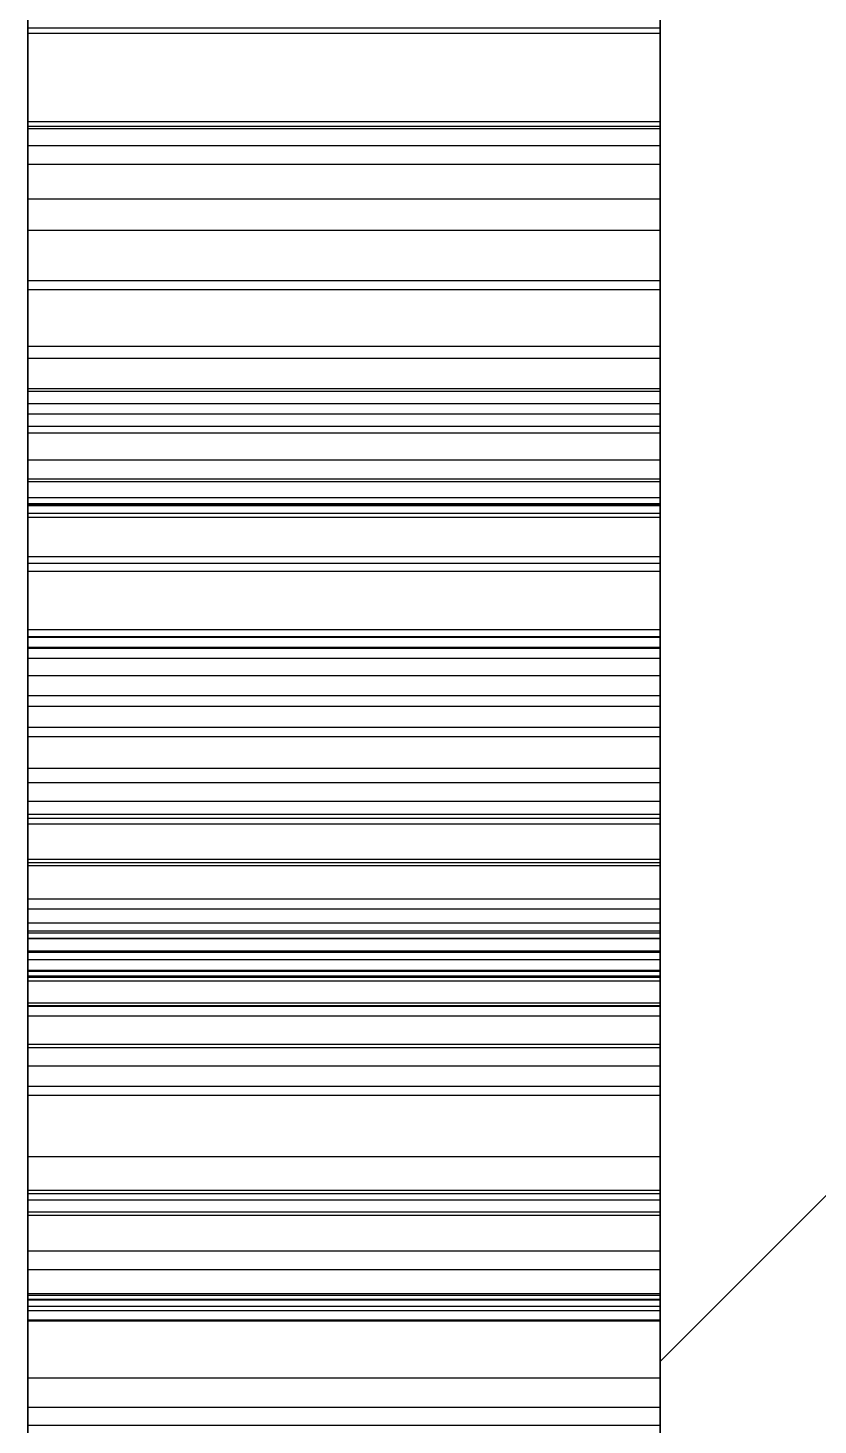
# Paper-space layout 'Sheet2' of a CAD drawing. Header units: inches. Extents: x 0 to 16.3, y 0 to 11.5.
# Drawn here: x 8.9881 to 9.0506, y 3.9066 to 4.0171 of the extents above; entities that cross this region are included whole.
import ezdxf

# ---------------------------------------------------------------- set-up
doc = ezdxf.new("R2010")
doc.units = ezdxf.units.IN
doc.header["$MEASUREMENT"] = 0

psp = doc.layouts.new('Sheet2')

# ---------------------------------------------------------------- hatches: boundary and pattern name
at = {"linetype": 'Continuous', "lineweight": 18}
h = psp.add_hatch(dxfattribs=at)
h.set_pattern_fill('ANSI37', style=0)
h.paths.add_polyline_path([(8.988115, 6.181738), (8.988115, 6.145687), (9.038115, 6.145687), (9.038115, 6.070441), (8.988115, 6.070441), (8.988115, 5.781686), (9.038115, 5.781686), (9.038115, 5.579602), (8.988115, 5.579602), (8.988115, 5.523916), (9.038115, 5.523916), (9.038115, 5.413135), (8.988115, 5.413135), (8.988115, 5.19123), (9.038115, 5.19123), (9.038115, 5.071256), (8.988115, 5.071256), (8.988115, 4.604018), (9.038115, 4.604018), (9.038115, 4.54357), (8.988115, 4.54357), (8.988115, 4.501985), (9.038115, 4.501985), (9.038115, 3.8099), (9.104781, 3.827764), (9.104781, 4.8099), (9.238115, 4.8099), (9.238115, 5.382744), (9.213115, 5.382744), (9.213115, 5.430423), (9.238115, 5.430423), (9.238115, 6.97594), (9.038115, 6.97594), (9.038115, 6.820515), (8.988115, 6.820515), (8.988115, 6.779338), (9.038115, 6.779338), (9.038115, 6.749621), (8.988115, 6.749621), (8.988115, 6.738777), (9.038115, 6.738777), (9.038115, 6.625274), (8.988115, 6.625274), (8.988115, 6.409985), (9.038115, 6.409985), (9.038115, 6.181738)], flags=0)

# ---------------------------------------------------------------- linework, layer by layer
at = {"color": 7, "linetype": 'Continuous', "lineweight": 25}
for p, q in [((9.038115, 6.97594), (9.038115, 3.8099)), ((9.038115, 3.8099), (9.038115, 4.501985)), ((8.988115, 4.00359), (8.988115, 4.030076)), ((9.038115, 4.00359), (9.038115, 4.030076)), ((8.988115, 4.017111), (9.038115, 4.017111)), ((8.988115, 3.967258), (8.988115, 4.017111)), ((8.988115, 4.016685), (9.038115, 4.016685)), ((9.038115, 3.967258), (9.038115, 4.017111)), ((9.038115, 4.009688), (8.988115, 4.009688)), ((8.988115, 4.009343), (9.038115, 4.009343)), ((8.988115, 4.009142), (9.038115, 4.009142)), ((9.038115, 4.007771), (8.988115, 4.007771)), ((8.988115, 4.006335), (9.038115, 4.006335)), ((8.988115, 4.00359), (9.038115, 4.00359)), ((8.988115, 4.001117), (9.038115, 4.001117)), ((8.988115, 3.997121), (9.038115, 3.997121)), ((8.988115, 3.996404), (8.988115, 3.988577)), ((8.988115, 3.996404), (9.038115, 3.996404)), ((8.988115, 3.988379), (8.988115, 3.996404)), ((9.038115, 3.996404), (9.038115, 3.988577)), ((9.038115, 3.988379), (9.038115, 3.996404)), ((8.988115, 3.991935), (8.988115, 3.985073)), ((8.988115, 3.991935), (9.038115, 3.991935)), ((9.038115, 3.991935), (9.038115, 3.985073)), ((8.988115, 3.990995), (9.038115, 3.990995)), ((8.988115, 3.988577), (9.038115, 3.988577)), ((8.988115, 3.987386), (8.988115, 3.988379)), ((8.988115, 3.988379), (9.038115, 3.988379)), ((8.988115, 3.987386), (9.038115, 3.987386)), ((9.038115, 3.987386), (9.038115, 3.988379)), ((8.988115, 3.986569), (9.038115, 3.986569)), ((8.988115, 3.986569), (8.988115, 3.958552)), ((9.038115, 3.986569), (9.038115, 3.958552)), ((8.988115, 3.985612), (9.038115, 3.985612)), ((8.988115, 3.985073), (9.038115, 3.985073)), ((8.988115, 3.982944), (9.038115, 3.982944)), ((8.988115, 3.981437), (9.038115, 3.981437)), ((8.988115, 3.945082), (8.988115, 3.981437)), ((9.038115, 3.981207), (8.988115, 3.981207)), ((9.038115, 3.945082), (9.038115, 3.981437)), ((8.988115, 3.979957), (9.038115, 3.979957)), ((8.988115, 3.979487), (9.038115, 3.979487)), ((9.038115, 3.979352), (8.988115, 3.979352)), ((8.988115, 3.979333), (9.038115, 3.979333)), ((8.988115, 3.978717), (9.038115, 3.978717)), ((8.988115, 3.978403), (9.038115, 3.978403)), ((8.988115, 3.975283), (8.988115, 3.936433)), ((8.988115, 3.975283), (9.038115, 3.975283)), ((9.038115, 3.975283), (9.038115, 3.936433)), ((8.988115, 3.974767), (9.038115, 3.974767)), ((8.988115, 3.92344), (8.988115, 3.974767)), ((8.988115, 3.97412), (9.038115, 3.97412)), ((9.038115, 3.92344), (9.038115, 3.974767)), ((8.988115, 3.969521), (9.038115, 3.969521)), ((9.038115, 3.968942), (8.988115, 3.968942)), ((8.988115, 3.968897), (9.038115, 3.968897)), ((8.988115, 3.968103), (9.038115, 3.968103)), ((8.988115, 3.968047), (9.038115, 3.968047)), ((8.988115, 3.967258), (9.038115, 3.967258)), ((8.988115, 3.965863), (9.038115, 3.965863)), ((8.988115, 3.96428), (8.988115, 3.961785)), ((8.988115, 3.96428), (9.038115, 3.96428)), ((8.988115, 3.955943), (8.988115, 3.96428)), ((9.038115, 3.96428), (9.038115, 3.961785)), ((9.038115, 3.955943), (9.038115, 3.96428)), ((8.988115, 3.96346), (8.988115, 3.95742)), ((8.988115, 3.954896), (8.988115, 3.96346)), ((8.988115, 3.96346), (9.038115, 3.96346)), ((9.038115, 3.96346), (9.038115, 3.95742)), ((9.038115, 3.954896), (9.038115, 3.96346)), ((8.988115, 3.961785), (9.038115, 3.961785)), ((8.988115, 3.961048), (9.038115, 3.961048)), ((8.988115, 3.958552), (9.038115, 3.958552)), ((8.988115, 3.95742), (9.038115, 3.95742)), ((8.988115, 3.95742), (8.988115, 3.882755)), ((9.038115, 3.95742), (9.038115, 3.882755)), ((8.988115, 3.936717), (8.988115, 3.955943)), ((8.988115, 3.955943), (9.038115, 3.955943)), ((9.038115, 3.936717), (9.038115, 3.955943)), ((8.988115, 3.954131), (8.988115, 3.954896)), ((8.988115, 3.954896), (9.038115, 3.954896)), ((8.988115, 3.954577), (9.038115, 3.954577)), ((8.988115, 3.954131), (9.038115, 3.954131)), ((9.038115, 3.954131), (9.038115, 3.954896)), ((9.038115, 3.951316), (8.988115, 3.951316)), ((8.988115, 3.951089), (9.038115, 3.951089)), ((8.988115, 3.950853), (9.038115, 3.950853)), ((8.988115, 3.948196), (9.038115, 3.948196)), ((8.988115, 3.947408), (8.988115, 3.945054)), ((8.988115, 3.947408), (9.038115, 3.947408)), ((9.038115, 3.947408), (9.038115, 3.945054)), ((8.988115, 3.946316), (8.988115, 3.945522)), ((8.988115, 3.939709), (8.988115, 3.946316)), ((8.988115, 3.946316), (9.038115, 3.946316)), ((8.988115, 3.945672), (9.038115, 3.945672)), ((8.988115, 3.945672), (8.988115, 3.916833)), ((8.988115, 3.945522), (9.038115, 3.945522)), ((8.988115, 3.945522), (8.988115, 3.914896)), ((9.038115, 3.946316), (9.038115, 3.945522)), ((9.038115, 3.939709), (9.038115, 3.946316)), ((9.038115, 3.945672), (9.038115, 3.916833)), ((9.038115, 3.945522), (9.038115, 3.914896)), ((8.988115, 3.945082), (9.038115, 3.945082)), ((8.988115, 3.945054), (8.988115, 3.936717)), ((8.988115, 3.945054), (9.038115, 3.945054)), ((9.038115, 3.945054), (9.038115, 3.936717)), ((8.988115, 3.944085), (9.038115, 3.944085)), ((8.988115, 3.943971), (9.038115, 3.943971)), ((8.988115, 3.906567), (8.988115, 3.943971)), ((8.988115, 3.943404), (9.038115, 3.943404)), ((9.038115, 3.906567), (9.038115, 3.943971)), ((9.038115, 3.942539), (8.988115, 3.942539)), ((8.988115, 3.942468), (9.038115, 3.942468)), ((8.988115, 3.942119), (9.038115, 3.942119)), ((8.988115, 3.941994), (9.038115, 3.941994)), ((8.988115, 3.891063), (8.988115, 3.941994)), ((9.038115, 3.891063), (9.038115, 3.941994)), ((8.988115, 3.941708), (8.988115, 3.939751)), ((8.988115, 3.941708), (9.038115, 3.941708)), ((8.988115, 3.933371), (8.988115, 3.941708)), ((9.038115, 3.941708), (9.038115, 3.939751)), ((9.038115, 3.933371), (9.038115, 3.941708)), ((8.988115, 3.939973), (8.988115, 3.899988)), ((8.988115, 3.939973), (9.038115, 3.939973)), ((9.038115, 3.939973), (9.038115, 3.899988)), ((8.988115, 3.939751), (9.038115, 3.939751)), ((8.988115, 3.939709), (9.038115, 3.939709)), ((8.988115, 3.938953), (9.038115, 3.938953)), ((8.988115, 3.936717), (9.038115, 3.936717)), ((8.988115, 3.936433), (9.038115, 3.936433)), ((8.988115, 3.934982), (9.038115, 3.934982)), ((8.988115, 3.914825), (8.988115, 3.933371)), ((8.988115, 3.933371), (9.038115, 3.933371)), ((9.038115, 3.914825), (9.038115, 3.933371)), ((8.988115, 3.932676), (9.038115, 3.932676)), ((8.988115, 3.927807), (9.038115, 3.927807)), ((8.988115, 3.925161), (9.038115, 3.925161)), ((8.988115, 3.924892), (8.988115, 3.923162)), ((8.988115, 3.924892), (9.038115, 3.924892)), ((8.988115, 3.924395), (9.038115, 3.924395)), ((9.038115, 3.924892), (9.038115, 3.923162)), ((8.988115, 3.92344), (9.038115, 3.92344)), ((8.988115, 3.923162), (8.988115, 3.914825)), ((8.988115, 3.923162), (9.038115, 3.923162)), ((9.038115, 3.923162), (9.038115, 3.914825)), ((8.988115, 3.920349), (9.038115, 3.920349)), ((8.988115, 3.918875), (8.988115, 3.916975)), ((8.988115, 3.918875), (9.038115, 3.918875)), ((8.988115, 3.910311), (8.988115, 3.918875)), ((9.038115, 3.918875), (9.038115, 3.916975)), ((9.038115, 3.910311), (9.038115, 3.918875)), ((8.988115, 3.916975), (9.038115, 3.916975)), ((8.988115, 3.916833), (9.038115, 3.916833)), ((8.988115, 3.916526), (9.038115, 3.916526)), ((8.988115, 3.916464), (9.038115, 3.916464)), ((8.988115, 3.914896), (8.988115, 3.915973)), ((8.988115, 3.915973), (9.038115, 3.915973)), ((8.988115, 3.915633), (9.038115, 3.915633)), ((9.038115, 3.914896), (9.038115, 3.915973)), ((8.988115, 3.914896), (9.038115, 3.914896)), ((8.988115, 3.914825), (9.038115, 3.914825)), ((8.988115, 3.895706), (8.988115, 3.910311)), ((8.988115, 3.910311), (9.038115, 3.910311)), ((9.038115, 3.895706), (9.038115, 3.910311)), ((8.988115, 3.907976), (9.038115, 3.907976)), ((8.988115, 3.906567), (9.038115, 3.906567))]:
    psp.add_line(p, q, dxfattribs=at)
for points, knots in [([(8.988115, 4.068189), (8.988115, 4.067699), (8.988115, 4.066734), (8.988115, 4.065116), (8.988115, 4.06339), (8.988115, 4.061532), (8.988115, 4.059606), (8.988115, 4.057537), (8.988115, 4.055379), (8.988115, 4.053095), (8.988115, 4.050724), (8.988115, 4.04827), (8.988115, 4.045707), (8.988115, 4.043068), (8.988115, 4.040314), (8.988115, 4.037488), (8.988115, 4.034567), (8.988115, 4.031554), (8.988115, 4.028436), (8.988115, 4.025215), (8.988115, 4.021882), (8.988115, 4.018438), (8.988115, 4.014878), (8.988115, 4.011197), (8.988115, 4.007411), (8.988115, 4.004881), (8.988115, 4.00359)], [0, 0, 0, 0, 0.0442114, 0.0871518, 0.1286423, 0.1688524, 0.2080107, 0.2467625, 0.2845216, 0.3217708, 0.3589463, 0.3954125, 0.4320307, 0.4688226, 0.506103, 0.5435742, 0.5820615, 0.6213944, 0.6617526, 0.7040934, 0.7478686, 0.7936161, 0.8418422, 0.89196, 0.944916, 1, 1, 1, 1]), ([(9.038115, 4.068189), (9.038115, 4.067699), (9.038115, 4.066734), (9.038115, 4.065116), (9.038115, 4.06339), (9.038115, 4.061532), (9.038115, 4.059606), (9.038115, 4.057537), (9.038115, 4.055379), (9.038115, 4.053095), (9.038115, 4.050724), (9.038115, 4.04827), (9.038115, 4.045707), (9.038115, 4.043068), (9.038115, 4.040314), (9.038115, 4.037488), (9.038115, 4.034567), (9.038115, 4.031554), (9.038115, 4.028436), (9.038115, 4.025215), (9.038115, 4.021882), (9.038115, 4.018438), (9.038115, 4.014878), (9.038115, 4.011197), (9.038115, 4.007411), (9.038115, 4.004881), (9.038115, 4.00359)], [0, 0, 0, 0, 0.0442114, 0.0871518, 0.1286423, 0.1688524, 0.2080107, 0.2467625, 0.2845216, 0.3217708, 0.3589463, 0.3954125, 0.4320307, 0.4688226, 0.506103, 0.5435742, 0.5820615, 0.6213944, 0.6617526, 0.7040934, 0.7478686, 0.7936161, 0.8418422, 0.89196, 0.944916, 1, 1, 1, 1]), ([(8.988115, 3.979487), (8.988115, 3.98027), (8.988115, 3.981804), (8.988115, 3.984557), (8.988115, 3.987558), (8.988115, 3.99083), (8.988115, 3.994373), (8.988115, 3.998182), (8.988115, 4.002267), (8.988115, 4.00659), (8.988115, 4.011063), (8.988115, 4.015616), (8.988115, 4.020206), (8.988115, 4.024826), (8.988115, 4.02948), (8.988115, 4.034175), (8.988115, 4.038898), (8.988115, 4.041978), (8.988115, 4.043546)], [0, 0, 0, 0, 0.0697498, 0.1365012, 0.2010935, 0.2635711, 0.3245427, 0.3851762, 0.4456286, 0.5069201, 0.5678784, 0.6279706, 0.6874835, 0.7470737, 0.807395, 0.869438, 0.933535, 1, 1, 1, 1]), ([(9.038115, 3.979487), (9.038115, 3.98027), (9.038115, 3.981804), (9.038115, 3.984557), (9.038115, 3.987558), (9.038115, 3.99083), (9.038115, 3.994373), (9.038115, 3.998182), (9.038115, 4.002267), (9.038115, 4.00659), (9.038115, 4.011063), (9.038115, 4.015616), (9.038115, 4.020206), (9.038115, 4.024826), (9.038115, 4.02948), (9.038115, 4.034175), (9.038115, 4.038898), (9.038115, 4.041978), (9.038115, 4.043546)], [0, 0, 0, 0, 0.0697498, 0.1365012, 0.2010935, 0.2635711, 0.3245427, 0.3851762, 0.4456286, 0.5069201, 0.5678784, 0.6279706, 0.6874835, 0.7470737, 0.807395, 0.869438, 0.933535, 1, 1, 1, 1]), ([(8.988115, 4.030076), (8.988115, 4.028685), (8.988115, 4.025987), (8.988115, 4.021945), (8.988115, 4.018106), (8.988115, 4.014449), (8.988115, 4.010975), (8.988115, 4.007681), (8.988115, 4.004571), (8.988115, 4.001662), (8.988115, 3.998952), (8.988115, 3.996442), (8.988115, 3.9941), (8.988115, 3.991992), (8.988115, 3.990076), (8.988115, 3.988371), (8.988115, 3.986841), (8.988115, 3.986027), (8.988115, 3.985612)], [0, 0, 0, 0, 0.0893391, 0.1731573, 0.2519288, 0.3247626, 0.3931991, 0.457822, 0.5186723, 0.5764389, 0.6317409, 0.6851088, 0.7374563, 0.7887903, 0.8399943, 0.8917492, 0.9447149, 1, 1, 1, 1]), ([(9.038115, 4.030076), (9.038115, 4.028685), (9.038115, 4.025987), (9.038115, 4.021945), (9.038115, 4.018106), (9.038115, 4.014449), (9.038115, 4.010975), (9.038115, 4.007681), (9.038115, 4.004571), (9.038115, 4.001662), (9.038115, 3.998952), (9.038115, 3.996442), (9.038115, 3.9941), (9.038115, 3.991992), (9.038115, 3.990076), (9.038115, 3.988371), (9.038115, 3.986841), (9.038115, 3.986027), (9.038115, 3.985612)], [0, 0, 0, 0, 0.0893391, 0.1731573, 0.2519288, 0.3247626, 0.3931991, 0.457822, 0.5186723, 0.5764389, 0.6317409, 0.6851088, 0.7374563, 0.7887903, 0.8399943, 0.8917492, 0.9447149, 1, 1, 1, 1]), ([(8.988115, 4.028539), (8.988115, 4.027081), (8.988115, 4.02405), (8.988115, 4.019366), (8.988115, 4.014343), (8.988115, 4.010915), (8.988115, 4.009142)], [0, 0, 0, 0, 0.2226102, 0.4628085, 0.7220961, 1, 1, 1, 1]), ([(9.038115, 4.028539), (9.038115, 4.027081), (9.038115, 4.02405), (9.038115, 4.019366), (9.038115, 4.014343), (9.038115, 4.010915), (9.038115, 4.009142)], [0, 0, 0, 0, 0.2226102, 0.4628085, 0.7220961, 1, 1, 1, 1]), ([(8.988115, 4.009142), (8.988115, 4.010272), (8.988115, 4.012458), (8.988115, 4.015083), (8.988115, 4.017033), (8.988115, 4.018311), (8.988115, 4.018905), (8.988115, 4.018911), (8.988115, 4.018165), (8.988115, 4.01718), (8.988115, 4.016685)], [0, 0, 0, 0, 0.1486447, 0.287338, 0.4179458, 0.5407332, 0.6588434, 0.7734824, 0.8861316, 1, 1, 1, 1]), ([(9.038115, 4.009142), (9.038115, 4.010272), (9.038115, 4.012458), (9.038115, 4.015083), (9.038115, 4.017033), (9.038115, 4.018311), (9.038115, 4.018905), (9.038115, 4.018911), (9.038115, 4.018165), (9.038115, 4.01718), (9.038115, 4.016685)], [0, 0, 0, 0, 0.1486447, 0.287338, 0.4179458, 0.5407332, 0.6588434, 0.7734824, 0.8861316, 1, 1, 1, 1]), ([(8.988115, 4.016685), (8.988115, 4.016288), (8.988115, 4.015511), (8.988115, 4.014061), (8.988115, 4.012396), (8.988115, 4.010563), (8.988115, 4.008496), (8.988115, 4.006227), (8.988115, 4.003758), (8.988115, 4.002005), (8.988115, 4.001117)], [0, 0, 0, 0, 0.1378658, 0.2695102, 0.3951133, 0.5180046, 0.637798, 0.7579223, 0.8774203, 1, 1, 1, 1]), ([(9.038115, 4.016685), (9.038115, 4.016288), (9.038115, 4.015511), (9.038115, 4.014061), (9.038115, 4.012396), (9.038115, 4.010563), (9.038115, 4.008496), (9.038115, 4.006227), (9.038115, 4.003758), (9.038115, 4.002005), (9.038115, 4.001117)], [0, 0, 0, 0, 0.1378658, 0.2695102, 0.3951133, 0.5180046, 0.637798, 0.7579223, 0.8774203, 1, 1, 1, 1]), ([(8.988115, 3.997121), (8.988115, 3.998146), (8.988115, 4.000143), (8.988115, 4.002883), (8.988115, 4.005218), (8.988115, 4.007159), (8.988115, 4.008623), (8.988115, 4.009532), (8.988115, 4.009804), (8.988115, 4.009498), (8.988115, 4.009343)], [0, 0, 0, 0, 0.128624, 0.2507088, 0.3725108, 0.499495, 0.6272654, 0.7500436, 0.8725622, 1, 1, 1, 1]), ([(9.038115, 3.997121), (9.038115, 3.998146), (9.038115, 4.000143), (9.038115, 4.002883), (9.038115, 4.005218), (9.038115, 4.007159), (9.038115, 4.008623), (9.038115, 4.009532), (9.038115, 4.009804), (9.038115, 4.009498), (9.038115, 4.009343)], [0, 0, 0, 0, 0.128624, 0.2507088, 0.3725108, 0.499495, 0.6272654, 0.7500436, 0.8725622, 1, 1, 1, 1]), ([(8.988115, 4.009343), (8.988115, 4.009091), (8.988115, 4.008597), (8.988115, 4.00715), (8.988115, 4.005199), (8.988115, 4.002781), (8.988115, 4.000087), (8.988115, 3.997168), (8.988115, 3.994087), (8.988115, 3.992042), (8.988115, 3.990995)], [0, 0, 0, 0, 0.1266651, 0.2482839, 0.3715318, 0.4981969, 0.6250679, 0.747646, 0.8708287, 1, 1, 1, 1]), ([(9.038115, 4.009343), (9.038115, 4.009091), (9.038115, 4.008597), (9.038115, 4.00715), (9.038115, 4.005199), (9.038115, 4.002781), (9.038115, 4.000087), (9.038115, 3.997168), (9.038115, 3.994087), (9.038115, 3.992042), (9.038115, 3.990995)], [0, 0, 0, 0, 0.1266651, 0.2482839, 0.3715318, 0.4981969, 0.6250679, 0.747646, 0.8708287, 1, 1, 1, 1]), ([(8.988115, 4.006335), (8.988115, 4.006597), (8.988115, 4.007113), (8.988115, 4.007597), (8.988115, 4.007784), (8.988115, 4.007776), (8.988115, 4.007454), (8.988115, 4.006875), (8.988115, 4.006055), (8.988115, 4.00497), (8.988115, 4.003609), (8.988115, 4.001979), (8.988115, 4.000094), (8.988115, 3.997913), (8.988115, 3.995481), (8.988115, 3.992734), (8.988115, 3.989763), (8.988115, 3.987653), (8.988115, 3.986569)], [0, 0, 0, 0, 0.0583477, 0.1151491, 0.1696187, 0.2232069, 0.2773078, 0.3312682, 0.3870769, 0.4441047, 0.5033638, 0.5640687, 0.6269001, 0.693, 0.7633581, 0.837737, 0.9166187, 1, 1, 1, 1]), ([(9.038115, 4.006335), (9.038115, 4.006597), (9.038115, 4.007113), (9.038115, 4.007597), (9.038115, 4.007784), (9.038115, 4.007776), (9.038115, 4.007454), (9.038115, 4.006875), (9.038115, 4.006055), (9.038115, 4.00497), (9.038115, 4.003609), (9.038115, 4.001979), (9.038115, 4.000094), (9.038115, 3.997913), (9.038115, 3.995481), (9.038115, 3.992734), (9.038115, 3.989763), (9.038115, 3.987653), (9.038115, 3.986569)], [0, 0, 0, 0, 0.0583477, 0.1151491, 0.1696187, 0.2232069, 0.2773078, 0.3312682, 0.3870769, 0.4441047, 0.5033638, 0.5640687, 0.6269001, 0.693, 0.7633581, 0.837737, 0.9166187, 1, 1, 1, 1]), ([(8.988115, 3.981437), (8.988115, 3.982919), (8.988115, 3.985728), (8.988115, 3.989911), (8.988115, 3.993768), (8.988115, 3.997248), (8.988115, 4.000328), (8.988115, 4.002918), (8.988115, 4.005001), (8.988115, 4.005881), (8.988115, 4.006335)], [0, 0, 0, 0, 0.15792375, 0.29937503, 0.42688289, 0.54631418, 0.66028742, 0.76995977, 0.88129329, 1, 1, 1, 1]), ([(9.038115, 3.981437), (9.038115, 3.982919), (9.038115, 3.985728), (9.038115, 3.989911), (9.038115, 3.993768), (9.038115, 3.997248), (9.038115, 4.000328), (9.038115, 4.002918), (9.038115, 4.005001), (9.038115, 4.005881), (9.038115, 4.006335)], [0, 0, 0, 0, 0.15792375, 0.29937503, 0.42688289, 0.54631418, 0.66028742, 0.76995977, 0.88129329, 1, 1, 1, 1]), ([(8.988115, 4.001117), (8.988115, 4.000187), (8.988115, 3.998318), (8.988115, 3.995361), (8.988115, 3.992305), (8.988115, 3.989122), (8.988115, 3.985823), (8.988115, 3.982402), (8.988115, 3.978854), (8.988115, 3.976497), (8.988115, 3.975283)], [0, 0, 0, 0, 0.1113361, 0.2239427, 0.3403465, 0.459479, 0.5846371, 0.716626, 0.8540655, 1, 1, 1, 1]), ([(9.038115, 4.001117), (9.038115, 4.000187), (9.038115, 3.998318), (9.038115, 3.995361), (9.038115, 3.992305), (9.038115, 3.989122), (9.038115, 3.985823), (9.038115, 3.982402), (9.038115, 3.978854), (9.038115, 3.976497), (9.038115, 3.975283)], [0, 0, 0, 0, 0.1113361, 0.2239427, 0.3403465, 0.459479, 0.5846371, 0.716626, 0.8540655, 1, 1, 1, 1]), ([(8.988115, 3.978717), (8.988115, 3.97898), (8.988115, 3.979498), (8.988115, 3.980952), (8.988115, 3.982928), (8.988115, 3.985356), (8.988115, 3.988082), (8.988115, 3.991021), (8.988115, 3.994075), (8.988115, 3.996092), (8.988115, 3.997121)], [0, 0, 0, 0, 0.1275972, 0.2513104, 0.37407, 0.5018543, 0.6292327, 0.7520842, 0.8736317, 1, 1, 1, 1]), ([(9.038115, 3.978717), (9.038115, 3.97898), (9.038115, 3.979498), (9.038115, 3.980952), (9.038115, 3.982928), (9.038115, 3.985356), (9.038115, 3.988082), (9.038115, 3.991021), (9.038115, 3.994075), (9.038115, 3.996092), (9.038115, 3.997121)], [0, 0, 0, 0, 0.1275972, 0.2513104, 0.37407, 0.5018543, 0.6292327, 0.7520842, 0.8736317, 1, 1, 1, 1]), ([(8.988115, 3.985612), (8.988115, 3.985094), (8.988115, 3.98406), (8.988115, 3.983149), (8.988115, 3.982864), (8.988115, 3.983036), (8.988115, 3.983516), (8.988115, 3.984132), (8.988115, 3.984898), (8.988115, 3.985886), (8.988115, 3.987139), (8.988115, 3.988502), (8.988115, 3.990138), (8.988115, 3.991325), (8.988115, 3.991935)], [0, 0, 0, 0, 0.1038147, 0.2070928, 0.3123843, 0.4204257, 0.477682, 0.5389717, 0.6035478, 0.6734682, 0.747656, 0.8269901, 0.9109632, 1, 1, 1, 1]), ([(9.038115, 3.985612), (9.038115, 3.985094), (9.038115, 3.98406), (9.038115, 3.983149), (9.038115, 3.982864), (9.038115, 3.983036), (9.038115, 3.983516), (9.038115, 3.984132), (9.038115, 3.984898), (9.038115, 3.985886), (9.038115, 3.987139), (9.038115, 3.988502), (9.038115, 3.990138), (9.038115, 3.991325), (9.038115, 3.991935)], [0, 0, 0, 0, 0.1038147, 0.2070928, 0.3123843, 0.4204257, 0.477682, 0.5389717, 0.6035478, 0.6734682, 0.747656, 0.8269901, 0.9109632, 1, 1, 1, 1]), ([(8.988115, 3.990995), (8.988115, 3.98998), (8.988115, 3.987993), (8.988115, 3.985249), (8.988115, 3.982907), (8.988115, 3.980966), (8.988115, 3.97949), (8.988115, 3.978592), (8.988115, 3.978281), (8.988115, 3.97857), (8.988115, 3.978717)], [0, 0, 0, 0, 0.1280212, 0.250585, 0.3744938, 0.5019761, 0.6292275, 0.7513816, 0.873333, 1, 1, 1, 1]), ([(9.038115, 3.990995), (9.038115, 3.98998), (9.038115, 3.987993), (9.038115, 3.985249), (9.038115, 3.982907), (9.038115, 3.980966), (9.038115, 3.97949), (9.038115, 3.978592), (9.038115, 3.978281), (9.038115, 3.97857), (9.038115, 3.978717)], [0, 0, 0, 0, 0.1280212, 0.250585, 0.3744938, 0.5019761, 0.6292275, 0.7513816, 0.873333, 1, 1, 1, 1]), ([(8.988115, 3.988577), (8.988115, 3.987112), (8.988115, 3.984062), (8.988115, 3.979314), (8.988115, 3.974215), (8.988115, 3.97071), (8.988115, 3.968897)], [0, 0, 0, 0, 0.222095, 0.4620283, 0.7216964, 1, 1, 1, 1]), ([(9.038115, 3.988577), (9.038115, 3.987112), (9.038115, 3.984062), (9.038115, 3.979314), (9.038115, 3.974215), (9.038115, 3.97071), (9.038115, 3.968897)], [0, 0, 0, 0, 0.222095, 0.4620283, 0.7216964, 1, 1, 1, 1]), ([(8.988115, 3.974767), (8.988115, 3.975482), (8.988115, 3.976854), (8.988115, 3.978934), (8.988115, 3.98087), (8.988115, 3.98268), (8.988115, 3.984265), (8.988115, 3.985628), (8.988115, 3.986687), (8.988115, 3.987146), (8.988115, 3.987386)], [0, 0, 0, 0, 0.1288297, 0.2474726, 0.3633898, 0.4814548, 0.6025431, 0.7259834, 0.8568023, 1, 1, 1, 1]), ([(9.038115, 3.974767), (9.038115, 3.975482), (9.038115, 3.976854), (9.038115, 3.978934), (9.038115, 3.98087), (9.038115, 3.98268), (9.038115, 3.984265), (9.038115, 3.985628), (9.038115, 3.986687), (9.038115, 3.987146), (9.038115, 3.987386)], [0, 0, 0, 0, 0.1288297, 0.2474726, 0.3633898, 0.4814548, 0.6025431, 0.7259834, 0.8568023, 1, 1, 1, 1]), ([(8.988115, 3.985073), (8.988115, 3.984303), (8.988115, 3.982802), (8.988115, 3.980823), (8.988115, 3.979042), (8.988115, 3.977579), (8.988115, 3.976337), (8.988115, 3.975411), (8.988115, 3.974677), (8.988115, 3.974258), (8.988115, 3.974088), (8.988115, 3.974149), (8.988115, 3.974424), (8.988115, 3.974984), (8.988115, 3.975749), (8.988115, 3.976737), (8.988115, 3.977996), (8.988115, 3.978983), (8.988115, 3.979487)], [0, 0, 0, 0, 0.0739093, 0.1441492, 0.211882, 0.2768417, 0.3390389, 0.3985777, 0.4565545, 0.513083, 0.5686427, 0.6256801, 0.6834594, 0.7423538, 0.8035951, 0.8669079, 0.9321978, 1, 1, 1, 1]), ([(9.038115, 3.985073), (9.038115, 3.984303), (9.038115, 3.982802), (9.038115, 3.980823), (9.038115, 3.979042), (9.038115, 3.977579), (9.038115, 3.976337), (9.038115, 3.975411), (9.038115, 3.974677), (9.038115, 3.974258), (9.038115, 3.974088), (9.038115, 3.974149), (9.038115, 3.974424), (9.038115, 3.974984), (9.038115, 3.975749), (9.038115, 3.976737), (9.038115, 3.977996), (9.038115, 3.978983), (9.038115, 3.979487)], [0, 0, 0, 0, 0.0739093, 0.1441492, 0.211882, 0.2768417, 0.3390389, 0.3985777, 0.4565545, 0.513083, 0.5686427, 0.6256801, 0.6834594, 0.7423538, 0.8035951, 0.8669079, 0.9321978, 1, 1, 1, 1]), ([(8.988115, 3.968897), (8.988115, 3.970178), (8.988115, 3.972659), (8.988115, 3.975723), (8.988115, 3.978144), (8.988115, 3.979865), (8.988115, 3.980943), (8.988115, 3.981303), (8.988115, 3.981066), (8.988115, 3.980327), (8.988115, 3.979957)], [0, 0, 0, 0, 0.1482828, 0.2872287, 0.4175104, 0.5405914, 0.6589877, 0.7731622, 0.8865434, 1, 1, 1, 1]), ([(9.038115, 3.968897), (9.038115, 3.970178), (9.038115, 3.972659), (9.038115, 3.975723), (9.038115, 3.978144), (9.038115, 3.979865), (9.038115, 3.980943), (9.038115, 3.981303), (9.038115, 3.981066), (9.038115, 3.980327), (9.038115, 3.979957)], [0, 0, 0, 0, 0.1482828, 0.2872287, 0.4175104, 0.5405914, 0.6589877, 0.7731622, 0.8865434, 1, 1, 1, 1]), ([(8.988115, 3.979957), (8.988115, 3.979646), (8.988115, 3.979038), (8.988115, 3.977797), (8.988115, 3.976394), (8.988115, 3.974738), (8.988115, 3.972858), (8.988115, 3.970734), (8.988115, 3.968405), (8.988115, 3.966715), (8.988115, 3.965863)], [0, 0, 0, 0, 0.1373495, 0.2690493, 0.3957298, 0.5181987, 0.63806, 0.7570232, 0.8775253, 1, 1, 1, 1]), ([(9.038115, 3.979957), (9.038115, 3.979646), (9.038115, 3.979038), (9.038115, 3.977797), (9.038115, 3.976394), (9.038115, 3.974738), (9.038115, 3.972858), (9.038115, 3.970734), (9.038115, 3.968405), (9.038115, 3.966715), (9.038115, 3.965863)], [0, 0, 0, 0, 0.1373495, 0.2690493, 0.3957298, 0.5181987, 0.63806, 0.7570232, 0.8775253, 1, 1, 1, 1]), ([(8.988115, 3.968047), (8.988115, 3.969009), (8.988115, 3.970916), (8.988115, 3.973307), (8.988115, 3.975329), (8.988115, 3.976953), (8.988115, 3.978138), (8.988115, 3.978957), (8.988115, 3.979391), (8.988115, 3.979353), (8.988115, 3.979333)], [0, 0, 0, 0, 0.1195293, 0.2367904, 0.3554461, 0.4758453, 0.5983984, 0.726348, 0.859875, 1, 1, 1, 1]), ([(8.988115, 3.979333), (8.988115, 3.979253), (8.988115, 3.979096), (8.988115, 3.978466), (8.988115, 3.977527), (8.988115, 3.976291), (8.988115, 3.974718), (8.988115, 3.972851), (8.988115, 3.970636), (8.988115, 3.968167), (8.988115, 3.965446), (8.988115, 3.962584), (8.988115, 3.959582), (8.988115, 3.956419), (8.988115, 3.953131), (8.988115, 3.94969), (8.988115, 3.94612), (8.988115, 3.943698), (8.988115, 3.942468)], [0, 0, 0, 0, 0.07400195, 0.14483712, 0.21249764, 0.27839611, 0.34220417, 0.40496874, 0.46694224, 0.52953266, 0.59101635, 0.65064157, 0.70834093, 0.76561306, 0.82250274, 0.88042867, 0.93925216, 1, 1, 1, 1]), ([(9.038115, 3.968047), (9.038115, 3.969009), (9.038115, 3.970916), (9.038115, 3.973307), (9.038115, 3.975329), (9.038115, 3.976953), (9.038115, 3.978138), (9.038115, 3.978957), (9.038115, 3.979391), (9.038115, 3.979353), (9.038115, 3.979333)], [0, 0, 0, 0, 0.1195293, 0.2367904, 0.3554461, 0.4758453, 0.5983984, 0.726348, 0.859875, 1, 1, 1, 1]), ([(9.038115, 3.979333), (9.038115, 3.979253), (9.038115, 3.979096), (9.038115, 3.978466), (9.038115, 3.977527), (9.038115, 3.976291), (9.038115, 3.974718), (9.038115, 3.972851), (9.038115, 3.970636), (9.038115, 3.968167), (9.038115, 3.965446), (9.038115, 3.962584), (9.038115, 3.959582), (9.038115, 3.956419), (9.038115, 3.953131), (9.038115, 3.94969), (9.038115, 3.94612), (9.038115, 3.943698), (9.038115, 3.942468)], [0, 0, 0, 0, 0.07400195, 0.14483712, 0.21249764, 0.27839611, 0.34220417, 0.40496874, 0.46694224, 0.52953266, 0.59101635, 0.65064157, 0.70834093, 0.76561306, 0.82250274, 0.88042867, 0.93925216, 1, 1, 1, 1]), ([(8.988115, 3.944085), (8.988115, 3.945068), (8.988115, 3.946979), (8.988115, 3.949756), (8.988115, 3.952362), (8.988115, 3.954792), (8.988115, 3.957044), (8.988115, 3.959118), (8.988115, 3.961016), (8.988115, 3.962725), (8.988115, 3.964266), (8.988115, 3.965612), (8.988115, 3.966739), (8.988115, 3.967723), (8.988115, 3.968458), (8.988115, 3.969022), (8.988115, 3.969398), (8.988115, 3.96948), (8.988115, 3.969521)], [0, 0, 0, 0, 0.0812535, 0.157959, 0.229668, 0.2983111, 0.3628149, 0.4237522, 0.4835469, 0.5412165, 0.5976613, 0.6530031, 0.7080464, 0.7632889, 0.8187079, 0.8770876, 0.9373247, 1, 1, 1, 1]), ([(8.988115, 3.969521), (8.988115, 3.96951), (8.988115, 3.969487), (8.988115, 3.968707), (8.988115, 3.967169), (8.988115, 3.965064), (8.988115, 3.962622), (8.988115, 3.960045), (8.988115, 3.957371), (8.988115, 3.95549), (8.988115, 3.954577)], [0, 0, 0, 0, 0.1532785, 0.2974749, 0.4354251, 0.5717076, 0.6992287, 0.8095656, 0.9076101, 1, 1, 1, 1]), ([(8.988115, 3.968103), (8.988115, 3.968304), (8.988115, 3.968698), (8.988115, 3.968926), (8.988115, 3.968971), (8.988115, 3.968749), (8.988115, 3.96823), (8.988115, 3.967444), (8.988115, 3.966461), (8.988115, 3.965172), (8.988115, 3.963646), (8.988115, 3.961872), (8.988115, 3.959813), (8.988115, 3.957474), (8.988115, 3.95491), (8.988115, 3.952066), (8.988115, 3.948965), (8.988115, 3.946792), (8.988115, 3.945672)], [0, 0, 0, 0, 0.0583617, 0.1149375, 0.1698324, 0.2236416, 0.2772285, 0.3312464, 0.3867197, 0.4442573, 0.5036331, 0.5640175, 0.6270984, 0.6936338, 0.7634035, 0.8377151, 0.9163971, 1, 1, 1, 1]), ([(9.038115, 3.944085), (9.038115, 3.945068), (9.038115, 3.946979), (9.038115, 3.949756), (9.038115, 3.952362), (9.038115, 3.954792), (9.038115, 3.957044), (9.038115, 3.959118), (9.038115, 3.961016), (9.038115, 3.962725), (9.038115, 3.964266), (9.038115, 3.965612), (9.038115, 3.966739), (9.038115, 3.967723), (9.038115, 3.968458), (9.038115, 3.969022), (9.038115, 3.969398), (9.038115, 3.96948), (9.038115, 3.969521)], [0, 0, 0, 0, 0.0812535, 0.157959, 0.229668, 0.2983111, 0.3628149, 0.4237522, 0.4835469, 0.5412165, 0.5976613, 0.6530031, 0.7080464, 0.7632889, 0.8187079, 0.8770876, 0.9373247, 1, 1, 1, 1]), ([(9.038115, 3.969521), (9.038115, 3.96951), (9.038115, 3.969487), (9.038115, 3.968707), (9.038115, 3.967169), (9.038115, 3.965064), (9.038115, 3.962622), (9.038115, 3.960045), (9.038115, 3.957371), (9.038115, 3.95549), (9.038115, 3.954577)], [0, 0, 0, 0, 0.1532785, 0.2974749, 0.4354251, 0.5717076, 0.6992287, 0.8095656, 0.9076101, 1, 1, 1, 1]), ([(9.038115, 3.968103), (9.038115, 3.968304), (9.038115, 3.968698), (9.038115, 3.968926), (9.038115, 3.968971), (9.038115, 3.968749), (9.038115, 3.96823), (9.038115, 3.967444), (9.038115, 3.966461), (9.038115, 3.965172), (9.038115, 3.963646), (9.038115, 3.961872), (9.038115, 3.959813), (9.038115, 3.957474), (9.038115, 3.95491), (9.038115, 3.952066), (9.038115, 3.948965), (9.038115, 3.946792), (9.038115, 3.945672)], [0, 0, 0, 0, 0.0583617, 0.1149375, 0.1698324, 0.2236416, 0.2772285, 0.3312464, 0.3867197, 0.4442573, 0.5036331, 0.5640175, 0.6270984, 0.6936338, 0.7634035, 0.8377151, 0.9163971, 1, 1, 1, 1]), ([(8.988115, 3.943971), (8.988115, 3.945495), (8.988115, 3.948375), (8.988115, 3.95261), (8.988115, 3.956445), (8.988115, 3.95986), (8.988115, 3.962776), (8.988115, 3.965183), (8.988115, 3.967019), (8.988115, 3.967734), (8.988115, 3.968103)], [0, 0, 0, 0, 0.1582147, 0.2991543, 0.4273504, 0.5465857, 0.6608157, 0.7697813, 0.8812727, 1, 1, 1, 1]), ([(8.988115, 3.943404), (8.988115, 3.944625), (8.988115, 3.947023), (8.988115, 3.950528), (8.988115, 3.953865), (8.988115, 3.95703), (8.988115, 3.960045), (8.988115, 3.962901), (8.988115, 3.965592), (8.988115, 3.967221), (8.988115, 3.968047)], [0, 0, 0, 0, 0.1332725, 0.2616301, 0.386302, 0.5085463, 0.6301596, 0.7513535, 0.8739444, 1, 1, 1, 1]), ([(9.038115, 3.943971), (9.038115, 3.945495), (9.038115, 3.948375), (9.038115, 3.95261), (9.038115, 3.956445), (9.038115, 3.95986), (9.038115, 3.962776), (9.038115, 3.965183), (9.038115, 3.967019), (9.038115, 3.967734), (9.038115, 3.968103)], [0, 0, 0, 0, 0.1582147, 0.2991543, 0.4273504, 0.5465857, 0.6608157, 0.7697813, 0.8812727, 1, 1, 1, 1]), ([(9.038115, 3.943404), (9.038115, 3.944625), (9.038115, 3.947023), (9.038115, 3.950528), (9.038115, 3.953865), (9.038115, 3.95703), (9.038115, 3.960045), (9.038115, 3.962901), (9.038115, 3.965592), (9.038115, 3.967221), (9.038115, 3.968047)], [0, 0, 0, 0, 0.1332725, 0.2616301, 0.386302, 0.5085463, 0.6301596, 0.7513535, 0.8739444, 1, 1, 1, 1]), ([(8.988115, 3.961785), (8.988115, 3.961584), (8.988115, 3.961204), (8.988115, 3.960984), (8.988115, 3.961155), (8.988115, 3.961671), (8.988115, 3.962579), (8.988115, 3.963832), (8.988115, 3.965401), (8.988115, 3.966614), (8.988115, 3.967258)], [0, 0, 0, 0, 0.1399973, 0.26542428, 0.38064126, 0.49125949, 0.60444176, 0.723878, 0.85323842, 1, 1, 1, 1]), ([(9.038115, 3.961785), (9.038115, 3.961584), (9.038115, 3.961204), (9.038115, 3.960984), (9.038115, 3.961155), (9.038115, 3.961671), (9.038115, 3.962579), (9.038115, 3.963832), (9.038115, 3.965401), (9.038115, 3.966614), (9.038115, 3.967258)], [0, 0, 0, 0, 0.1399973, 0.26542428, 0.38064126, 0.49125949, 0.60444176, 0.723878, 0.85323842, 1, 1, 1, 1]), ([(8.988115, 3.965863), (8.988115, 3.964962), (8.988115, 3.963146), (8.988115, 3.960268), (8.988115, 3.957233), (8.988115, 3.954062), (8.988115, 3.950739), (8.988115, 3.947275), (8.988115, 3.943646), (8.988115, 3.941216), (8.988115, 3.939973)], [0, 0, 0, 0, 0.1110416, 0.2239498, 0.3393529, 0.4597622, 0.5840758, 0.7154454, 0.8544477, 1, 1, 1, 1]), ([(9.038115, 3.965863), (9.038115, 3.964962), (9.038115, 3.963146), (9.038115, 3.960268), (9.038115, 3.957233), (9.038115, 3.954062), (9.038115, 3.950739), (9.038115, 3.947275), (9.038115, 3.943646), (9.038115, 3.941216), (9.038115, 3.939973)], [0, 0, 0, 0, 0.1110416, 0.2239498, 0.3393529, 0.4597622, 0.5840758, 0.7154454, 0.8544477, 1, 1, 1, 1]), ([(8.988115, 3.958552), (8.988115, 3.957896), (8.988115, 3.956658), (8.988115, 3.954796), (8.988115, 3.953071), (8.988115, 3.951503), (8.988115, 3.950142), (8.988115, 3.948971), (8.988115, 3.948044), (8.988115, 3.947625), (8.988115, 3.947408)], [0, 0, 0, 0, 0.1522547, 0.2871446, 0.4129059, 0.5313045, 0.647522, 0.7600685, 0.8755498, 1, 1, 1, 1]), ([(9.038115, 3.958552), (9.038115, 3.957896), (9.038115, 3.956658), (9.038115, 3.954796), (9.038115, 3.953071), (9.038115, 3.951503), (9.038115, 3.950142), (9.038115, 3.948971), (9.038115, 3.948044), (9.038115, 3.947625), (9.038115, 3.947408)], [0, 0, 0, 0, 0.1522547, 0.2871446, 0.4129059, 0.5313045, 0.647522, 0.7600685, 0.8755498, 1, 1, 1, 1]), ([(8.988115, 3.954577), (8.988115, 3.954226), (8.988115, 3.953554), (8.988115, 3.952597), (8.988115, 3.951768), (8.988115, 3.951317), (8.988115, 3.951089)], [0, 0, 0, 0, 0.2736143, 0.5243511, 0.7589084, 1, 1, 1, 1]), ([(8.988115, 3.941994), (8.988115, 3.942756), (8.988115, 3.944212), (8.988115, 3.946353), (8.988115, 3.948278), (8.988115, 3.950008), (8.988115, 3.951478), (8.988115, 3.952685), (8.988115, 3.953599), (8.988115, 3.953948), (8.988115, 3.954131)], [0, 0, 0, 0, 0.1382719, 0.2638256, 0.3801838, 0.4953893, 0.6106197, 0.7305732, 0.8594326, 1, 1, 1, 1]), ([(9.038115, 3.954577), (9.038115, 3.954226), (9.038115, 3.953554), (9.038115, 3.952597), (9.038115, 3.951768), (9.038115, 3.951317), (9.038115, 3.951089)], [0, 0, 0, 0, 0.2736143, 0.5243511, 0.7589084, 1, 1, 1, 1]), ([(9.038115, 3.941994), (9.038115, 3.942756), (9.038115, 3.944212), (9.038115, 3.946353), (9.038115, 3.948278), (9.038115, 3.950008), (9.038115, 3.951478), (9.038115, 3.952685), (9.038115, 3.953599), (9.038115, 3.953948), (9.038115, 3.954131)], [0, 0, 0, 0, 0.1382719, 0.2638256, 0.3801838, 0.4953893, 0.6106197, 0.7305732, 0.8594326, 1, 1, 1, 1]), ([(8.988115, 3.925161), (8.988115, 3.926243), (8.988115, 3.928362), (8.988115, 3.93141), (8.988115, 3.934268), (8.988115, 3.936945), (8.988115, 3.939418), (8.988115, 3.941719), (8.988115, 3.943817), (8.988115, 3.945706), (8.988115, 3.947386), (8.988115, 3.948747), (8.988115, 3.949859), (8.988115, 3.950665), (8.988115, 3.951123), (8.988115, 3.951364), (8.988115, 3.95127), (8.988115, 3.950995), (8.988115, 3.950853)], [0, 0, 0, 0, 0.0652437, 0.1277903, 0.1882036, 0.2476096, 0.3061507, 0.3641673, 0.4234692, 0.4839454, 0.5449874, 0.6053981, 0.6668615, 0.7285693, 0.7923298, 0.8588978, 0.9275854, 1, 1, 1, 1]), ([(8.988115, 3.951089), (8.988115, 3.950839), (8.988115, 3.950248), (8.988115, 3.949602), (8.988115, 3.948852), (8.988115, 3.948429), (8.988115, 3.948196)], [0, 0, 0, 0, 0.1593018, 0.3778502, 0.6579761, 1, 1, 1, 1]), ([(8.988115, 3.950853), (8.988115, 3.950671), (8.988115, 3.950314), (8.988115, 3.94952), (8.988115, 3.948518), (8.988115, 3.947349), (8.988115, 3.945898), (8.988115, 3.944152), (8.988115, 3.942075), (8.988115, 3.940514), (8.988115, 3.939709)], [0, 0, 0, 0, 0.13128124, 0.25683026, 0.37627526, 0.49095934, 0.60670982, 0.72905273, 0.86016523, 1, 1, 1, 1]), ([(9.038115, 3.925161), (9.038115, 3.926243), (9.038115, 3.928362), (9.038115, 3.93141), (9.038115, 3.934268), (9.038115, 3.936945), (9.038115, 3.939418), (9.038115, 3.941719), (9.038115, 3.943817), (9.038115, 3.945706), (9.038115, 3.947386), (9.038115, 3.948747), (9.038115, 3.949859), (9.038115, 3.950665), (9.038115, 3.951123), (9.038115, 3.951364), (9.038115, 3.95127), (9.038115, 3.950995), (9.038115, 3.950853)], [0, 0, 0, 0, 0.0652437, 0.1277903, 0.1882036, 0.2476096, 0.3061507, 0.3641673, 0.4234692, 0.4839454, 0.5449874, 0.6053981, 0.6668615, 0.7285693, 0.7923298, 0.8588978, 0.9275854, 1, 1, 1, 1]), ([(9.038115, 3.951089), (9.038115, 3.950839), (9.038115, 3.950248), (9.038115, 3.949602), (9.038115, 3.948852), (9.038115, 3.948429), (9.038115, 3.948196)], [0, 0, 0, 0, 0.1593018, 0.3778502, 0.6579761, 1, 1, 1, 1]), ([(9.038115, 3.950853), (9.038115, 3.950671), (9.038115, 3.950314), (9.038115, 3.94952), (9.038115, 3.948518), (9.038115, 3.947349), (9.038115, 3.945898), (9.038115, 3.944152), (9.038115, 3.942075), (9.038115, 3.940514), (9.038115, 3.939709)], [0, 0, 0, 0, 0.13128124, 0.25683026, 0.37627526, 0.49095934, 0.60670982, 0.72905273, 0.86016523, 1, 1, 1, 1]), ([(8.988115, 3.948196), (8.988115, 3.947899), (8.988115, 3.947334), (8.988115, 3.946147), (8.988115, 3.944802), (8.988115, 3.943234), (8.988115, 3.941455), (8.988115, 3.939472), (8.988115, 3.937281), (8.988115, 3.935768), (8.988115, 3.934982)], [0, 0, 0, 0, 0.1521211, 0.2889919, 0.4157134, 0.5319182, 0.6456717, 0.7591051, 0.8747216, 1, 1, 1, 1]), ([(9.038115, 3.948196), (9.038115, 3.947899), (9.038115, 3.947334), (9.038115, 3.946147), (9.038115, 3.944802), (9.038115, 3.943234), (9.038115, 3.941455), (9.038115, 3.939472), (9.038115, 3.937281), (9.038115, 3.935768), (9.038115, 3.934982)], [0, 0, 0, 0, 0.1521211, 0.2889919, 0.4157134, 0.5319182, 0.6456717, 0.7591051, 0.8747216, 1, 1, 1, 1]), ([(8.988115, 3.939751), (8.988115, 3.939524), (8.988115, 3.939097), (8.988115, 3.93892), (8.988115, 3.938984), (8.988115, 3.939528), (8.988115, 3.940421), (8.988115, 3.941669), (8.988115, 3.943235), (8.988115, 3.944448), (8.988115, 3.945082)], [0, 0, 0, 0, 0.1456963, 0.2743424, 0.3907086, 0.5008522, 0.6132922, 0.72879, 0.8581415, 1, 1, 1, 1]), ([(9.038115, 3.939751), (9.038115, 3.939524), (9.038115, 3.939097), (9.038115, 3.93892), (9.038115, 3.938984), (9.038115, 3.939528), (9.038115, 3.940421), (9.038115, 3.941669), (9.038115, 3.943235), (9.038115, 3.944448), (9.038115, 3.945082)], [0, 0, 0, 0, 0.1456963, 0.2743424, 0.3907086, 0.5008522, 0.6132922, 0.72879, 0.8581415, 1, 1, 1, 1]), ([(8.988115, 3.916464), (8.988115, 3.917592), (8.988115, 3.919818), (8.988115, 3.923229), (8.988115, 3.926679), (8.988115, 3.930124), (8.988115, 3.9336), (8.988115, 3.937067), (8.988115, 3.940567), (8.988115, 3.942911), (8.988115, 3.944085)], [0, 0, 0, 0, 0.1328652, 0.2622023, 0.3889336, 0.5142358, 0.6370281, 0.7582706, 0.8790275, 1, 1, 1, 1]), ([(8.988115, 3.920349), (8.988115, 3.920453), (8.988115, 3.920657), (8.988115, 3.921957), (8.988115, 3.923933), (8.988115, 3.926649), (8.988115, 3.929991), (8.988115, 3.933967), (8.988115, 3.938498), (8.988115, 3.941709), (8.988115, 3.943404)], [0, 0, 0, 0, 0.1081334, 0.2127557, 0.319609, 0.4343009, 0.5576144, 0.689791, 0.8362434, 1, 1, 1, 1]), ([(9.038115, 3.916464), (9.038115, 3.917592), (9.038115, 3.919818), (9.038115, 3.923229), (9.038115, 3.926679), (9.038115, 3.930124), (9.038115, 3.9336), (9.038115, 3.937067), (9.038115, 3.940567), (9.038115, 3.942911), (9.038115, 3.944085)], [0, 0, 0, 0, 0.1328652, 0.2622023, 0.3889336, 0.5142358, 0.6370281, 0.7582706, 0.8790275, 1, 1, 1, 1]), ([(9.038115, 3.920349), (9.038115, 3.920453), (9.038115, 3.920657), (9.038115, 3.921957), (9.038115, 3.923933), (9.038115, 3.926649), (9.038115, 3.929991), (9.038115, 3.933967), (9.038115, 3.938498), (9.038115, 3.941709), (9.038115, 3.943404)], [0, 0, 0, 0, 0.1081334, 0.2127557, 0.319609, 0.4343009, 0.5576144, 0.689791, 0.8362434, 1, 1, 1, 1]), ([(8.988115, 3.942119), (8.988115, 3.942288), (8.988115, 3.942606), (8.988115, 3.942503), (8.988115, 3.941914), (8.988115, 3.940779), (8.988115, 3.939234), (8.988115, 3.937355), (8.988115, 3.935151), (8.988115, 3.933513), (8.988115, 3.932676)], [0, 0, 0, 0, 0.1723817, 0.3244958, 0.4604922, 0.5834816, 0.6946576, 0.797334, 0.8963462, 1, 1, 1, 1]), ([(8.988115, 3.942468), (8.988115, 3.941151), (8.988115, 3.938569), (8.988115, 3.934802), (8.988115, 3.9312), (8.988115, 3.928933), (8.988115, 3.927807)], [0, 0, 0, 0, 0.26156893, 0.51292201, 0.75823834, 1, 1, 1, 1]), ([(8.988115, 3.915973), (8.988115, 3.917017), (8.988115, 3.919044), (8.988115, 3.921943), (8.988115, 3.924638), (8.988115, 3.927096), (8.988115, 3.929334), (8.988115, 3.931379), (8.988115, 3.933187), (8.988115, 3.935302), (8.988115, 3.937554), (8.988115, 3.939703), (8.988115, 3.941287), (8.988115, 3.941836), (8.988115, 3.942119)], [0, 0, 0, 0, 0.0816505, 0.1586005, 0.2316343, 0.3000015, 0.3652213, 0.4271771, 0.4850601, 0.5408016, 0.6493477, 0.7601413, 0.8761885, 1, 1, 1, 1]), ([(9.038115, 3.942119), (9.038115, 3.942288), (9.038115, 3.942606), (9.038115, 3.942503), (9.038115, 3.941914), (9.038115, 3.940779), (9.038115, 3.939234), (9.038115, 3.937355), (9.038115, 3.935151), (9.038115, 3.933513), (9.038115, 3.932676)], [0, 0, 0, 0, 0.1723817, 0.3244958, 0.4604922, 0.5834816, 0.6946576, 0.797334, 0.8963462, 1, 1, 1, 1]), ([(9.038115, 3.942468), (9.038115, 3.941151), (9.038115, 3.938569), (9.038115, 3.934802), (9.038115, 3.9312), (9.038115, 3.928933), (9.038115, 3.927807)], [0, 0, 0, 0, 0.26156893, 0.51292201, 0.75823834, 1, 1, 1, 1]), ([(9.038115, 3.915973), (9.038115, 3.917017), (9.038115, 3.919044), (9.038115, 3.921943), (9.038115, 3.924638), (9.038115, 3.927096), (9.038115, 3.929334), (9.038115, 3.931379), (9.038115, 3.933187), (9.038115, 3.935302), (9.038115, 3.937554), (9.038115, 3.939703), (9.038115, 3.941287), (9.038115, 3.941836), (9.038115, 3.942119)], [0, 0, 0, 0, 0.0816505, 0.1586005, 0.2316343, 0.3000015, 0.3652213, 0.4271771, 0.4850601, 0.5408016, 0.6493477, 0.7601413, 0.8761885, 1, 1, 1, 1]), ([(8.988115, 3.936433), (8.988115, 3.93573), (8.988115, 3.934416), (8.988115, 3.932483), (8.988115, 3.930744), (8.988115, 3.92919), (8.988115, 3.927851), (8.988115, 3.926701), (8.988115, 3.925672), (8.988115, 3.925163), (8.988115, 3.924892)], [0, 0, 0, 0, 0.1496365, 0.279328, 0.3944523, 0.4991907, 0.6053887, 0.7192323, 0.8499232, 1, 1, 1, 1]), ([(9.038115, 3.936433), (9.038115, 3.93573), (9.038115, 3.934416), (9.038115, 3.932483), (9.038115, 3.930744), (9.038115, 3.92919), (9.038115, 3.927851), (9.038115, 3.926701), (9.038115, 3.925672), (9.038115, 3.925163), (9.038115, 3.924892)], [0, 0, 0, 0, 0.1496365, 0.279328, 0.3944523, 0.4991907, 0.6053887, 0.7192323, 0.8499232, 1, 1, 1, 1]), ([(8.988115, 3.934982), (8.988115, 3.933926), (8.988115, 3.931881), (8.988115, 3.92896), (8.988115, 3.926401), (8.988115, 3.924191), (8.988115, 3.92239), (8.988115, 3.921132), (8.988115, 3.920392), (8.988115, 3.920364), (8.988115, 3.920349)], [0, 0, 0, 0, 0.1304636, 0.2528996, 0.3736919, 0.4966874, 0.6200638, 0.7421494, 0.8668795, 1, 1, 1, 1]), ([(9.038115, 3.934982), (9.038115, 3.933926), (9.038115, 3.931881), (9.038115, 3.92896), (9.038115, 3.926401), (9.038115, 3.924191), (9.038115, 3.92239), (9.038115, 3.921132), (9.038115, 3.920392), (9.038115, 3.920364), (9.038115, 3.920349)], [0, 0, 0, 0, 0.1304636, 0.2528996, 0.3736919, 0.4966874, 0.6200638, 0.7421494, 0.8668795, 1, 1, 1, 1]), ([(8.988115, 3.932676), (8.988115, 3.931862), (8.988115, 3.930307), (8.988115, 3.928063), (8.988115, 3.926015), (8.988115, 3.924939), (8.988115, 3.924395)], [0, 0, 0, 0, 0.2720738, 0.5194011, 0.7571757, 1, 1, 1, 1]), ([(9.038115, 3.932676), (9.038115, 3.931862), (9.038115, 3.930307), (9.038115, 3.928063), (9.038115, 3.926015), (9.038115, 3.924939), (9.038115, 3.924395)], [0, 0, 0, 0, 0.2720738, 0.5194011, 0.7571757, 1, 1, 1, 1]), ([(8.988115, 3.927807), (8.988115, 3.926338), (8.988115, 3.923428), (8.988115, 3.919342), (8.988115, 3.915482), (8.988115, 3.912463), (8.988115, 3.910127), (8.988115, 3.908218), (8.988115, 3.906239), (8.988115, 3.904151), (8.988115, 3.901928), (8.988115, 3.899642), (8.988115, 3.897202), (8.988115, 3.895578), (8.988115, 3.894742)], [0, 0, 0, 0, 0.1040646, 0.2060136, 0.3067468, 0.407704, 0.4608362, 0.5199921, 0.5848648, 0.6559392, 0.7327899, 0.8155686, 0.9050308, 1, 1, 1, 1]), ([(9.038115, 3.927807), (9.038115, 3.926338), (9.038115, 3.923428), (9.038115, 3.919342), (9.038115, 3.915482), (9.038115, 3.912463), (9.038115, 3.910127), (9.038115, 3.908218), (9.038115, 3.906239), (9.038115, 3.904151), (9.038115, 3.901928), (9.038115, 3.899642), (9.038115, 3.897202), (9.038115, 3.895578), (9.038115, 3.894742)], [0, 0, 0, 0, 0.1040646, 0.2060136, 0.3067468, 0.407704, 0.4608362, 0.5199921, 0.5848648, 0.6559392, 0.7327899, 0.8155686, 0.9050308, 1, 1, 1, 1]), ([(8.988115, 3.896265), (8.988115, 3.897114), (8.988115, 3.898747), (8.988115, 3.901759), (8.988115, 3.90498), (8.988115, 3.908526), (8.988115, 3.912343), (8.988115, 3.916407), (8.988115, 3.920733), (8.988115, 3.92366), (8.988115, 3.925161)], [0, 0, 0, 0, 0.142009, 0.2730825, 0.3974691, 0.5157427, 0.6323817, 0.7494876, 0.8715276, 1, 1, 1, 1]), ([(8.988115, 3.924395), (8.988115, 3.924102), (8.988115, 3.923438), (8.988115, 3.92256), (8.988115, 3.921567), (8.988115, 3.920501), (8.988115, 3.919372), (8.988115, 3.918179), (8.988115, 3.916909), (8.988115, 3.916072), (8.988115, 3.915633)], [0, 0, 0, 0, 0.0624846, 0.1418122, 0.239501, 0.3558911, 0.4893906, 0.6401663, 0.8113492, 1, 1, 1, 1]), ([(9.038115, 3.896265), (9.038115, 3.897114), (9.038115, 3.898747), (9.038115, 3.901759), (9.038115, 3.90498), (9.038115, 3.908526), (9.038115, 3.912343), (9.038115, 3.916407), (9.038115, 3.920733), (9.038115, 3.92366), (9.038115, 3.925161)], [0, 0, 0, 0, 0.142009, 0.2730825, 0.3974691, 0.5157427, 0.6323817, 0.7494876, 0.8715276, 1, 1, 1, 1]), ([(9.038115, 3.924395), (9.038115, 3.924102), (9.038115, 3.923438), (9.038115, 3.92256), (9.038115, 3.921567), (9.038115, 3.920501), (9.038115, 3.919372), (9.038115, 3.918179), (9.038115, 3.916909), (9.038115, 3.916072), (9.038115, 3.915633)], [0, 0, 0, 0, 0.0624846, 0.1418122, 0.239501, 0.3558911, 0.4893906, 0.6401663, 0.8113492, 1, 1, 1, 1]), ([(8.988115, 3.916975), (8.988115, 3.916832), (8.988115, 3.91656), (8.988115, 3.916478), (8.988115, 3.916794), (8.988115, 3.917464), (8.988115, 3.918484), (8.988115, 3.919854), (8.988115, 3.921532), (8.988115, 3.922781), (8.988115, 3.92344)], [0, 0, 0, 0, 0.1388064, 0.2651826, 0.3796059, 0.4899516, 0.602676, 0.7226055, 0.8535281, 1, 1, 1, 1]), ([(9.038115, 3.916975), (9.038115, 3.916832), (9.038115, 3.91656), (9.038115, 3.916478), (9.038115, 3.916794), (9.038115, 3.917464), (9.038115, 3.918484), (9.038115, 3.919854), (9.038115, 3.921532), (9.038115, 3.922781), (9.038115, 3.92344)], [0, 0, 0, 0, 0.1388064, 0.2651826, 0.3796059, 0.4899516, 0.602676, 0.7226055, 0.8535281, 1, 1, 1, 1]), ([(8.988115, 3.916833), (8.988115, 3.916156), (8.988115, 3.914878), (8.988115, 3.912993), (8.988115, 3.911287), (8.988115, 3.909753), (8.988115, 3.908466), (8.988115, 3.907396), (8.988115, 3.906552), (8.988115, 3.906207), (8.988115, 3.906029)], [0, 0, 0, 0, 0.1525352, 0.2878529, 0.412299, 0.5308542, 0.6456849, 0.758999, 0.8756234, 1, 1, 1, 1]), ([(9.038115, 3.916833), (9.038115, 3.916156), (9.038115, 3.914878), (9.038115, 3.912993), (9.038115, 3.911287), (9.038115, 3.909753), (9.038115, 3.908466), (9.038115, 3.907396), (9.038115, 3.906552), (9.038115, 3.906207), (9.038115, 3.906029)], [0, 0, 0, 0, 0.1525352, 0.2878529, 0.412299, 0.5308542, 0.6456849, 0.758999, 0.8756234, 1, 1, 1, 1]), ([(8.988115, 3.886632), (8.988115, 3.888234), (8.988115, 3.891312), (8.988115, 3.895831), (8.988115, 3.900016), (8.988115, 3.903898), (8.988115, 3.907477), (8.988115, 3.910727), (8.988115, 3.913675), (8.988115, 3.91558), (8.988115, 3.916464)], [0, 0, 0, 0, 0.1707044, 0.3280538, 0.4725779, 0.6038411, 0.7219208, 0.8273633, 0.9198558, 1, 1, 1, 1]), ([(8.988115, 3.915633), (8.988115, 3.915228), (8.988115, 3.914455), (8.988115, 3.91332), (8.988115, 3.912273), (8.988115, 3.911281), (8.988115, 3.910359), (8.988115, 3.909494), (8.988115, 3.908745), (8.988115, 3.908218), (8.988115, 3.907976)], [0, 0, 0, 0, 0.1783438, 0.3407887, 0.487346, 0.6198463, 0.73834, 0.8397714, 0.9267514, 1, 1, 1, 1]), ([(9.038115, 3.886632), (9.038115, 3.888234), (9.038115, 3.891312), (9.038115, 3.895831), (9.038115, 3.900016), (9.038115, 3.903898), (9.038115, 3.907477), (9.038115, 3.910727), (9.038115, 3.913675), (9.038115, 3.91558), (9.038115, 3.916464)], [0, 0, 0, 0, 0.1707044, 0.3280538, 0.4725779, 0.6038411, 0.7219208, 0.8273633, 0.9198558, 1, 1, 1, 1]), ([(9.038115, 3.915633), (9.038115, 3.915228), (9.038115, 3.914455), (9.038115, 3.91332), (9.038115, 3.912273), (9.038115, 3.911281), (9.038115, 3.910359), (9.038115, 3.909494), (9.038115, 3.908745), (9.038115, 3.908218), (9.038115, 3.907976)], [0, 0, 0, 0, 0.1783438, 0.3407887, 0.487346, 0.6198463, 0.73834, 0.8397714, 0.9267514, 1, 1, 1, 1]), ([(8.988115, 3.907976), (8.988115, 3.907116), (8.988115, 3.905435), (8.988115, 3.902325), (8.988115, 3.898863), (8.988115, 3.895021), (8.988115, 3.890886), (8.988115, 3.886492), (8.988115, 3.881864), (8.988115, 3.878748), (8.988115, 3.877152)], [0, 0, 0, 0, 0.13223104, 0.25830476, 0.38069438, 0.50275395, 0.62391593, 0.74515623, 0.86950536, 1, 1, 1, 1]), ([(9.038115, 3.907976), (9.038115, 3.907116), (9.038115, 3.905435), (9.038115, 3.902325), (9.038115, 3.898863), (9.038115, 3.895021), (9.038115, 3.890886), (9.038115, 3.886492), (9.038115, 3.881864), (9.038115, 3.878748), (9.038115, 3.877152)], [0, 0, 0, 0, 0.13223104, 0.25830476, 0.38069438, 0.50275395, 0.62391593, 0.74515623, 0.86950536, 1, 1, 1, 1])]:
    psp.add_open_spline(points, degree=3, knots=knots, dxfattribs=at)

doc.saveas('drawing.dxf')
